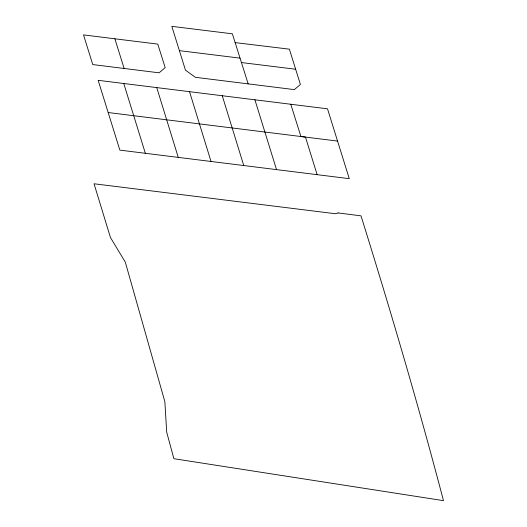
<?xml version="1.0" encoding="UTF-8"?>
<svg xmlns="http://www.w3.org/2000/svg" width="527" height="527" viewBox="0 0 527 527"><rect width="100%" height="100%" fill="white"/><g stroke="black" fill="none" stroke-linecap="round" stroke-linejoin="round"><path stroke-width="0.79" d="M235.088 42.608L289.369 49.163L300.403 84.445L294.349 89.616L195.372 77.311L185.464 70.157L171.828 26.35L232.374 33.82L248.158 83.859M114.873 38.8L157.79 44.11L165.182 67.654L159.101 72.818L92.759 64.564L83.523 34.881L114.873 38.8L124.122 68.464M179.411 50.645L239.989 58.135M241.32 62.535L295.647 69.235M123.759 83.503L327.511 108.819L349.269 178.666L119.853 150.123L98.154 80.315L123.759 83.503L145.34 153.291M337.557 141.071L300.91 136.519L290.772 104.247M108.206 112.534L305.469 137.086L317.135 174.674M211.024 161.466L189.529 91.678M178.258 157.395L156.756 87.607M276.523 169.615L254.903 99.794M243.757 165.55L222.256 95.743M338.103 212.934L335.495 213.745L94.043 183.771L110.459 237.539L125.294 262.117L164.865 401.699L166.69 432.133L173.89 458.701L443.477 500.65C418.385 405.039 390.454 310.199 361.002 215.853L338.103 212.934"/></g></svg>
